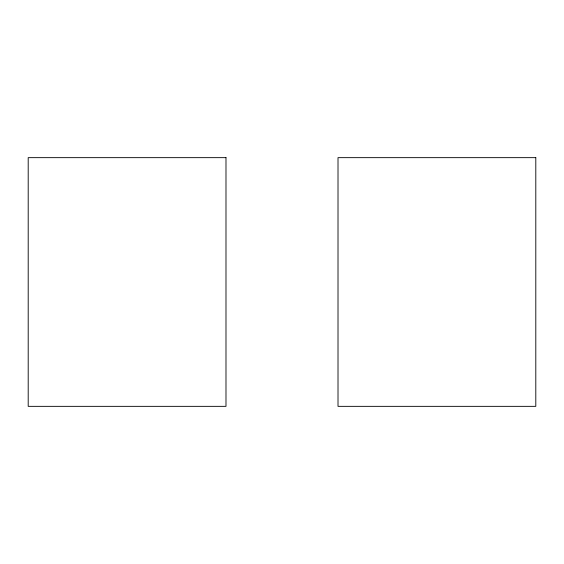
<?xml version="1.0" encoding="UTF-8"?>
<svg xmlns="http://www.w3.org/2000/svg" width="564" height="564" viewBox="0 0 564 564"><rect width="100%" height="100%" fill="white"/><g stroke="black" fill="none" stroke-linecap="round" stroke-linejoin="round"><path stroke-width="0.85" d="M225.988 157.652L28.2 157.652L28.2 406.348L225.988 406.348L225.988 157.652M535.8 157.652L338.012 157.652L338.012 406.348L535.8 406.348L535.8 157.652"/></g></svg>
